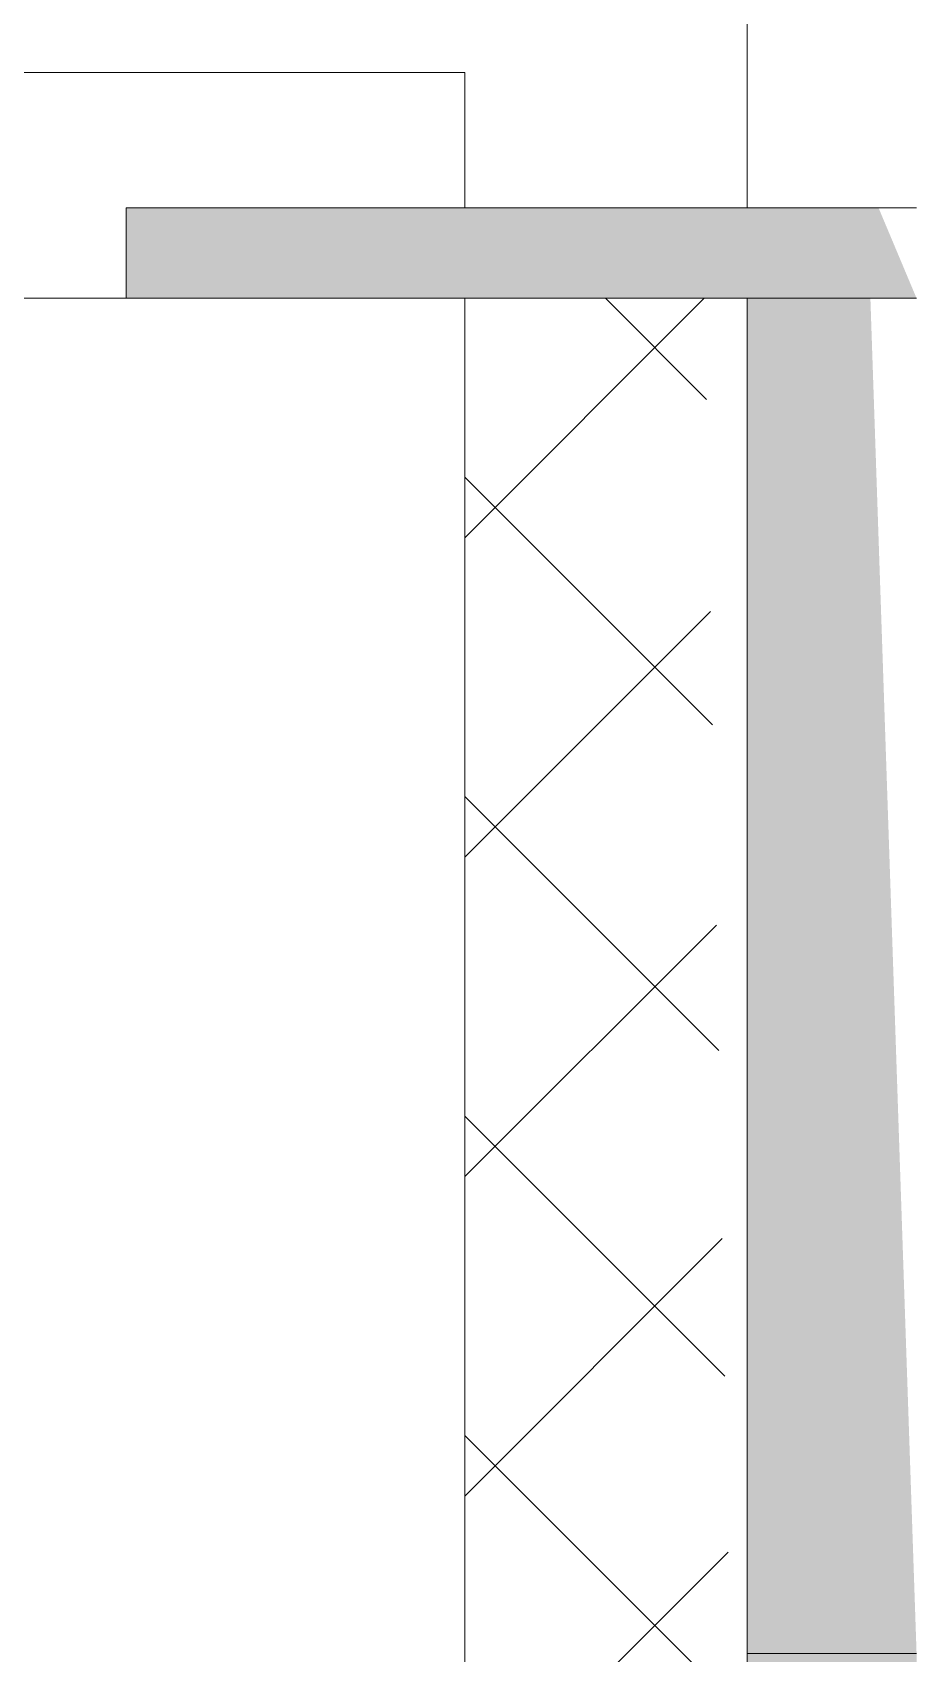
# Model space of a CAD drawing. Header units: millimetres. Extents: x 81425 to 274970, y -8553 to 29000.
# Drawn here: x 233061.8 to 233140.1, y 13480 to 13623.5 of the extents above; entities that cross this region are included whole.
import ezdxf

# ---------------------------------------------------------------- set-up
doc = ezdxf.new("R2010")
doc.units = ezdxf.units.MM
for name, color, linetype, lineweight, true_color in [('A-DOOR-3', 7, 'Continuous', 5, 0xb7b7b7), ('A-DOOR-5', 7, 'Continuous', 5, 0xe2e2e2), ('A-DOOR-6', 7, 'Continuous', 5, 0xaaaaaa), ('A-DOOR-FRAM-3', 7, 'Continuous', 5, 0xe2e2e2), ('A-DOOR-FRAM-4', 7, 'Continuous', 5, 0xaaaaaa), ('A-FLOR-2', 7, 'Continuous', 5, 0xaaaaaa)]:
    doc.layers.add(name, color=color, linetype=linetype, lineweight=lineweight, true_color=true_color)
doc.layers.add('I-WALL-3', color=7, linetype='Continuous', lineweight=5)

# ---------------------------------------------------------------- blocks, each defined once
blk = doc.blocks.new('110_Дверь_СКБ_1Ст_Внутренняя1 - Д-8 950x2100h_охрана-V108-1_8_3_птичка')
at = {"layer": 'A-DOOR-5'}
blk.add_hatch(color=256, dxfattribs=at).paths.add_polyline_path([(462.4999999999035, 99.99999999994262), (447.5000012817617, 99.99999999994262), (447.5000012817617, 20.00000000086175), (462.4999999999035, 20.00000000086175)])
at = {"layer": 'A-DOOR-6'}
h = blk.add_hatch(dxfattribs=at)
h.set_pattern_fill('FP_103', color=256, style=0, pattern_type=2)
h.set_pattern_definition([(135, (1826.411, 164.685), (-14.14213562373095, -14.14213562373095), []), (225, (1826.411, 164.685), (14.14213562373095, -14.14213562373095), [])])
h.paths.add_polyline_path([(476.4567759987864, 99.99999999994262), (462.4999999999035, 99.99999999994262), (466.2740305690544, -100.0000000000466), (487.4999999998979, -100.0000000000812), (487.4999999998979, 99.99999999994262)])
at = {"layer": 'A-DOOR-FRAM-3'}
for points in [[(462.4999999999035, 20.00000000086175), (447.5000012817617, 20.00000000086175), (451.59090909073, -100.0000000000466), (462.4999999999035, -100.0000000000466)], [(466.2740305690544, -100.0000000000466), (447.4999999999069, -100.0000000000466), (450.8636363634449, -108.0000000000794), (517.499999999891, -108.0000000000794), (517.499999999891, -100.0000000000812), (485.5132451019248, -100.0000000000812)]]:
    blk.add_hatch(color=256, dxfattribs=at).paths.add_polyline_path(points)
at = {"layer": 'A-DOOR-FRAM-4'}
for p, q in [((462.4999999999945, 99.99999999999412), (462.4999999999945, -99.9999999999789)), ((487.4999999999972, -99.9999999999789), (487.4999999999972, 99.99999999999412)), ((462.4999999999953, 19.99999999998371), (447.500001281856, 19.99999999998371)), ((462.4999999999953, -100.0000000000034), (462.4999999999953, 19.99999999998371)), ((447.500001281856, -100.0000000000034), (462.4999999999953, -100.0000000000034)), ((517.499999999996, -100.0000000000036), (447.5000012818558, -100.0000000000036)), ((462.4999999999945, -99.9999999999789), (487.4999999999972, -99.9999999999789)), ((517.499999999996, -108.0000000000112), (517.499999999996, -100.0000000000036)), ((447.5000012818558, -108.0000000000112), (517.499999999996, -108.0000000000112))]:
    blk.add_line(p, q, dxfattribs=at)

msp = doc.modelspace()

# ---------------------------------------------------------------- hatches: boundary and pattern name
at = {"layer": 'I-WALL-3'}
h = msp.add_hatch(dxfattribs=at)
h.set_pattern_fill('FP_93', color=256, style=0, pattern_type=2)
h.set_pattern_definition([(135, (147960.079110913, 0), (-353.5533905932738, -353.5533905932737), [])])
h.paths.add_polyline_path([(233070.0791109143, 13400.00000533402), (233100.0791109143, 13400.00000533402), (233100.0791109143, 13600.00000533501), (232660.0791096325, 13600.00000533501), (232660.0791096325, 13400.00000533499), (233000.0791096325, 13400.00000533499)])

# ---------------------------------------------------------------- linework, layer by layer
at = {"layer": 'A-FLOR-2'}
for p, q in [((233125.0791109143, 14080.00000533396), (233125.0791109143, 13608.00000533494)), ((218790.0791489797, 13620.00000533499), (233100.0791109142, 13620.00000533499)), ((233100.0791109142, 13620.00000533499), (233100.0791109142, 13608.00000533497))]:
    msp.add_line(p, q, dxfattribs=at)
at = {"layer": 'I-WALL-3'}
msp.add_line((233070.0791109143, 13600.00000533494), (218770.0791489797, 13600.00000533499), dxfattribs=at)

# ---------------------------------------------------------------- block references
at = {"layer": 'A-DOOR-3', "rotation": 180}
msp.add_blockref('110_Дверь_СКБ_1Ст_Внутренняя1 - Д-8 950x2100h_охрана-V108-1_8_3_птичка', (233587.5791109142, 13500.00000533494), dxfattribs=at)

doc.saveas('drawing.dxf')
